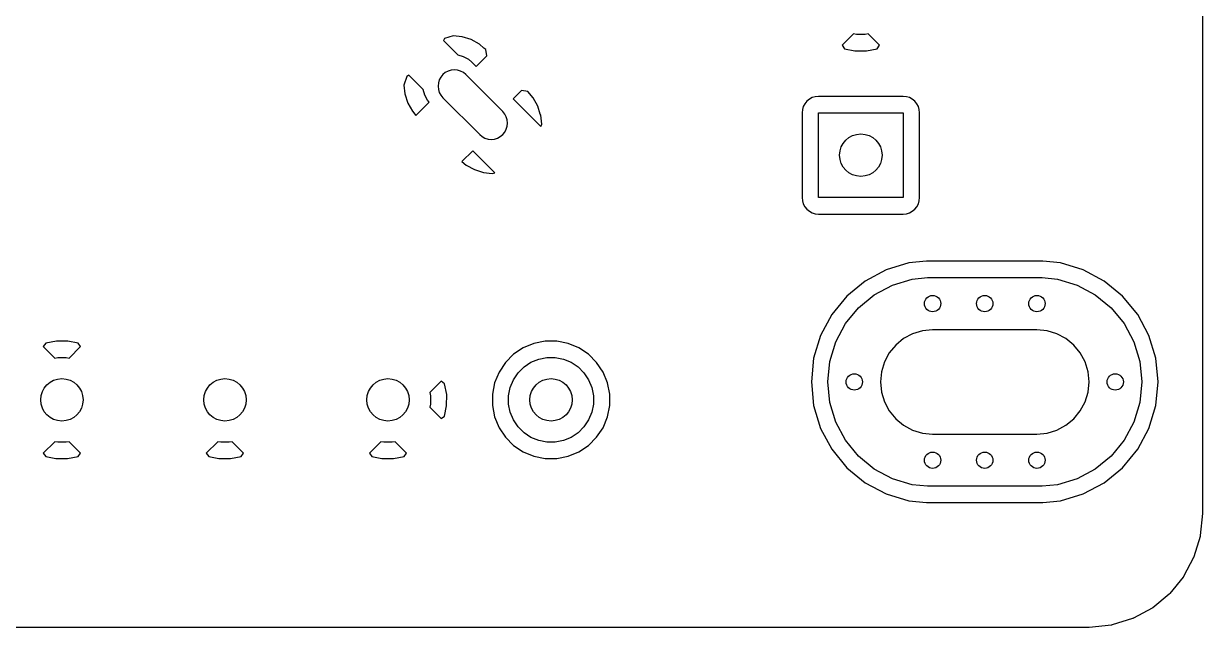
# Model space of a CAD drawing. Extents: x 1.67 to 6.2, y -5.98 to -1.89.
# Drawn here: x 4.777 to 6.2, y -5.983 to -5.255 of the extents above; entities that cross this region are included whole.
import ezdxf

# ---------------------------------------------------------------- set-up
doc = ezdxf.new("R2010")
doc.units = 0
doc.header["$MEASUREMENT"] = 0
doc.layers.add('BLACK', color=7, linetype='CONTINUOUS')

msp = doc.modelspace()

# ---------------------------------------------------------------- linework, layer by layer
at = {"layer": 'BLACK', "linetype": 'CONTINUOUS'}
for p, q in [((6.1998, -2.02784), (6.1998, -5.84521)), ((5.28491, -5.27261), (5.28347, -5.27517)), ((5.28347, -5.27517), (5.30067, -5.29238)), ((5.29532, -5.26917), (5.28491, -5.27261)), ((5.30607, -5.2704), (5.29532, -5.26917)), ((5.31693, -5.27388), (5.30607, -5.2704)), ((5.32691, -5.27941), (5.31693, -5.27388)), ((5.33238, -5.28403), (5.32691, -5.27941)), ((5.77871, -5.26699), (5.7649, -5.2808)), ((5.78236, -5.26772), (5.77871, -5.26699)), ((5.79244, -5.26772), (5.78236, -5.26772)), ((5.7961, -5.26699), (5.79244, -5.26772)), ((5.80991, -5.2808), (5.7961, -5.26699)), ((5.30067, -5.29238), (5.30079, -5.29239)), ((5.30079, -5.29239), (5.30747, -5.29441)), ((5.32307, -5.30643), (5.33588, -5.29362)), ((5.33461, -5.28592), (5.33238, -5.28403)), ((5.33588, -5.29362), (5.33461, -5.28592)), ((5.7649, -5.2808), (5.76782, -5.28487)), ((5.76782, -5.28487), (5.78008, -5.28737)), ((5.78008, -5.28737), (5.79404, -5.28743)), ((5.79404, -5.28743), (5.80694, -5.28493)), ((5.80694, -5.28493), (5.80991, -5.2808)), ((5.30747, -5.29441), (5.31362, -5.2977)), ((5.31362, -5.2977), (5.31767, -5.30102)), ((5.31767, -5.30102), (5.32307, -5.30643)), ((5.23915, -5.31837), (5.23571, -5.32879)), ((5.24171, -5.31693), (5.23915, -5.31837)), ((5.25891, -5.33413), (5.24171, -5.31693)), ((5.27844, -5.32256), (5.27732, -5.32625)), ((5.28026, -5.31915), (5.27844, -5.32256)), ((5.28271, -5.31617), (5.28026, -5.31915)), ((5.28569, -5.31372), (5.28271, -5.31617)), ((5.28909, -5.3119), (5.28569, -5.31372)), ((5.29279, -5.31078), (5.28909, -5.3119)), ((5.29663, -5.31041), (5.29279, -5.31078)), ((5.30047, -5.31078), (5.29663, -5.31041)), ((5.30416, -5.3119), (5.30047, -5.31078)), ((5.30756, -5.31372), (5.30416, -5.3119)), ((5.31055, -5.31617), (5.30756, -5.31372)), ((5.35509, -5.36071), (5.31055, -5.31617)), ((5.23571, -5.32879), (5.23693, -5.33953)), ((5.25892, -5.33425), (5.25891, -5.33413)), ((5.26095, -5.34093), (5.25892, -5.33425)), ((5.27732, -5.32625), (5.27694, -5.33009)), ((5.27694, -5.33009), (5.27732, -5.33393)), ((5.27732, -5.33393), (5.27844, -5.33762)), ((5.37764, -5.33538), (5.36762, -5.3454)), ((5.38534, -5.33665), (5.37764, -5.33538)), ((5.39185, -5.34435), (5.38534, -5.33665)), ((5.23693, -5.33953), (5.24041, -5.3504)), ((5.24041, -5.3504), (5.24594, -5.36038)), ((5.25019, -5.36539), (5.26616, -5.34943)), ((5.26424, -5.34709), (5.26095, -5.34093)), ((5.26616, -5.34943), (5.26424, -5.34709)), ((5.27844, -5.33762), (5.28026, -5.34103)), ((5.28026, -5.34103), (5.28271, -5.34401)), ((5.28271, -5.34401), (5.32725, -5.38855)), ((5.36762, -5.3454), (5.40111, -5.3789)), ((5.39738, -5.35433), (5.39185, -5.34435)), ((5.71977, -5.35122), (5.71795, -5.35464)), ((5.72223, -5.34822), (5.71977, -5.35122)), ((5.72523, -5.34576), (5.72223, -5.34822)), ((5.72865, -5.34393), (5.72523, -5.34576)), ((5.73236, -5.3428), (5.72865, -5.34393)), ((5.73646, -5.3424), (5.73236, -5.3428)), ((5.83834, -5.3424), (5.73646, -5.3424)), ((5.84244, -5.3428), (5.83834, -5.3424)), ((5.84615, -5.34393), (5.84244, -5.3428)), ((5.84957, -5.34576), (5.84615, -5.34393)), ((5.85257, -5.34822), (5.84957, -5.34576)), ((5.85503, -5.35122), (5.85257, -5.34822)), ((5.85686, -5.35464), (5.85503, -5.35122)), ((5.24594, -5.36038), (5.25019, -5.36539)), ((5.35754, -5.3637), (5.35509, -5.36071)), ((5.35936, -5.3671), (5.35754, -5.3637)), ((5.40039, -5.3637), (5.39738, -5.35433)), ((5.40086, -5.36519), (5.40039, -5.3637)), ((5.40209, -5.37594), (5.40086, -5.36519)), ((5.71682, -5.35835), (5.71642, -5.36245)), ((5.71642, -5.36245), (5.71642, -5.46433)), ((5.71795, -5.35464), (5.71682, -5.35835)), ((5.73622, -5.46457), (5.73622, -5.3622)), ((5.73622, -5.3622), (5.83858, -5.3622)), ((5.83858, -5.3622), (5.83858, -5.46457)), ((5.85798, -5.35835), (5.85686, -5.35464)), ((5.85839, -5.36245), (5.85798, -5.35835)), ((5.85839, -5.46433), (5.85839, -5.36245)), ((5.36048, -5.37079), (5.35936, -5.3671)), ((5.35936, -5.38217), (5.36048, -5.37847)), ((5.36085, -5.37463), (5.36048, -5.37079)), ((5.36048, -5.37847), (5.36085, -5.37463)), ((5.40111, -5.3789), (5.40209, -5.37594)), ((5.32725, -5.38855), (5.33023, -5.391)), ((5.33023, -5.391), (5.33364, -5.39282)), ((5.33364, -5.39282), (5.33733, -5.39394)), ((5.33733, -5.39394), (5.34117, -5.39432)), ((5.34117, -5.39432), (5.34501, -5.39394)), ((5.34501, -5.39394), (5.3487, -5.39282)), ((5.3487, -5.39282), (5.35211, -5.391)), ((5.35211, -5.391), (5.35509, -5.38855)), ((5.35509, -5.38855), (5.35754, -5.38557)), ((5.35754, -5.38557), (5.35936, -5.38217)), ((5.3189, -5.40804), (5.30587, -5.42107)), ((5.34543, -5.43457), (5.3189, -5.40804)), ((5.30587, -5.42107), (5.31088, -5.42532)), ((5.31088, -5.42532), (5.32086, -5.43085)), ((5.32086, -5.43085), (5.33173, -5.43433)), ((5.33173, -5.43433), (5.34247, -5.43555)), ((5.34247, -5.43555), (5.34543, -5.43457)), ((5.71642, -5.46433), (5.71682, -5.46843)), ((5.83858, -5.46457), (5.73622, -5.46457)), ((5.85798, -5.46843), (5.85839, -5.46433)), ((5.71682, -5.46843), (5.71795, -5.47214)), ((5.71795, -5.47214), (5.71977, -5.47556)), ((5.71977, -5.47556), (5.72223, -5.47855)), ((5.72223, -5.47855), (5.72523, -5.48101)), ((5.84957, -5.48101), (5.85257, -5.47855)), ((5.85257, -5.47855), (5.85503, -5.47556)), ((5.85503, -5.47556), (5.85686, -5.47214)), ((5.85686, -5.47214), (5.85798, -5.46843)), ((5.72523, -5.48101), (5.72865, -5.48284)), ((5.72865, -5.48284), (5.73236, -5.48397)), ((5.73236, -5.48397), (5.73646, -5.48437)), ((5.73646, -5.48437), (5.83834, -5.48437)), ((5.83834, -5.48437), (5.84244, -5.48397)), ((5.84244, -5.48397), (5.84615, -5.48284)), ((5.84615, -5.48284), (5.84957, -5.48101)), ((5.84546, -5.54345), (5.818, -5.55178)), ((5.86686, -5.54134), (5.84546, -5.54345)), ((6.00716, -5.54134), (5.86686, -5.54134)), ((6.02856, -5.54345), (6.00716, -5.54134)), ((6.05601, -5.55178), (6.02856, -5.54345)), ((5.818, -5.55178), (5.79269, -5.5653)), ((5.82557, -5.57005), (5.84932, -5.56285)), ((5.84932, -5.56285), (5.86783, -5.56102)), ((5.86783, -5.56102), (6.00619, -5.56102)), ((6.00619, -5.56102), (6.0247, -5.56285)), ((6.0247, -5.56285), (6.04845, -5.57005)), ((6.08132, -5.5653), (6.05601, -5.55178)), ((5.79269, -5.5653), (5.77051, -5.58351)), ((5.80368, -5.58175), (5.82557, -5.57005)), ((6.04845, -5.57005), (6.07033, -5.58175)), ((6.1035, -5.58351), (6.08132, -5.5653)), ((5.77051, -5.58351), (5.75231, -5.60569)), ((5.7845, -5.59749), (5.80368, -5.58175)), ((6.07033, -5.58175), (6.08952, -5.59749)), ((6.12171, -5.60569), (6.1035, -5.58351)), ((5.75231, -5.60569), (5.73878, -5.63099)), ((5.76876, -5.61668), (5.7845, -5.59749)), ((6.08952, -5.59749), (6.10526, -5.61668)), ((6.13523, -5.63099), (6.12171, -5.60569)), ((5.75706, -5.63856), (5.76876, -5.61668)), ((6.10526, -5.61668), (6.11696, -5.63856)), ((5.73878, -5.63099), (5.73045, -5.65845)), ((5.83902, -5.63463), (5.82947, -5.64247)), ((5.84991, -5.62881), (5.83902, -5.63463)), ((5.86173, -5.62523), (5.84991, -5.62881)), ((5.87402, -5.62402), (5.86173, -5.62523)), ((6, -5.62402), (5.87402, -5.62402)), ((6.01229, -5.62523), (6, -5.62402)), ((6.02411, -5.62881), (6.01229, -5.62523)), ((6.035, -5.63463), (6.02411, -5.62881)), ((6.04454, -5.64247), (6.035, -5.63463)), ((6.14356, -5.65845), (6.13523, -5.63099)), ((4.8033, -5.64026), (4.80033, -5.6444)), ((4.80033, -5.6444), (4.81414, -5.65821)), ((4.81619, -5.63776), (4.8033, -5.64026)), ((4.83015, -5.63783), (4.81619, -5.63776)), ((4.84242, -5.64033), (4.83015, -5.63783)), ((4.83153, -5.65821), (4.84534, -5.6444)), ((4.84534, -5.6444), (4.84242, -5.64033)), ((5.37982, -5.64586), (5.36821, -5.65362)), ((5.39271, -5.64052), (5.37982, -5.64586)), ((5.40641, -5.6378), (5.39271, -5.64052)), ((5.42037, -5.6378), (5.40641, -5.6378)), ((5.43406, -5.64052), (5.42037, -5.6378)), ((5.44695, -5.64586), (5.43406, -5.64052)), ((5.45856, -5.65362), (5.44695, -5.64586)), ((5.74985, -5.66231), (5.75706, -5.63856)), ((5.82947, -5.64247), (5.82164, -5.65201)), ((6.05238, -5.65201), (6.04454, -5.64247)), ((6.11696, -5.63856), (6.12416, -5.66231)), ((4.81414, -5.65821), (4.81779, -5.65748)), ((4.81779, -5.65748), (4.82788, -5.65748)), ((4.82788, -5.65748), (4.83153, -5.65821)), ((5.35834, -5.66349), (5.35059, -5.67509)), ((5.36821, -5.65362), (5.35834, -5.66349)), ((5.38076, -5.66891), (5.38914, -5.66331)), ((5.38914, -5.66331), (5.39846, -5.65945)), ((5.39846, -5.65945), (5.40834, -5.65748)), ((5.40834, -5.65748), (5.41843, -5.65748)), ((5.41843, -5.65748), (5.42831, -5.65945)), ((5.42831, -5.65945), (5.43763, -5.66331)), ((5.43763, -5.66331), (5.44601, -5.66891)), ((5.46843, -5.66349), (5.45856, -5.65362)), ((5.47619, -5.67509), (5.46843, -5.66349)), ((5.73045, -5.65845), (5.72764, -5.68701)), ((5.74742, -5.68701), (5.74985, -5.66231)), ((5.81582, -5.6629), (5.81223, -5.67472)), ((5.82164, -5.65201), (5.81582, -5.6629)), ((6.0582, -5.6629), (6.05238, -5.65201)), ((6.06178, -5.67472), (6.0582, -5.6629)), ((6.12416, -5.66231), (6.12659, -5.68701)), ((6.14637, -5.68701), (6.14356, -5.65845)), ((5.35059, -5.67509), (5.34524, -5.68799)), ((5.36803, -5.68442), (5.37363, -5.67604)), ((5.37363, -5.67604), (5.38076, -5.66891)), ((5.44601, -5.66891), (5.45314, -5.67604)), ((5.45314, -5.67604), (5.45874, -5.68442)), ((5.48153, -5.68799), (5.47619, -5.67509)), ((5.81223, -5.67472), (5.81102, -5.68701)), ((6.06299, -5.68701), (6.06178, -5.67472)), ((5.2808, -5.68616), (5.26699, -5.69997)), ((5.28493, -5.68913), (5.2808, -5.68616)), ((5.28743, -5.70202), (5.28493, -5.68913)), ((5.34524, -5.68799), (5.34252, -5.70168)), ((5.36417, -5.69373), (5.36803, -5.68442)), ((5.45874, -5.68442), (5.4626, -5.69373)), ((5.48425, -5.70168), (5.48153, -5.68799)), ((5.72764, -5.68701), (5.73045, -5.71556)), ((5.74985, -5.71171), (5.74742, -5.68701)), ((5.81102, -5.68701), (5.81223, -5.6993)), ((6.06178, -5.6993), (6.06299, -5.68701)), ((6.12659, -5.68701), (6.12416, -5.71171)), ((6.14356, -5.71556), (6.14637, -5.68701)), ((5.26699, -5.69997), (5.26772, -5.70362)), ((5.26772, -5.70362), (5.26772, -5.7137)), ((5.28737, -5.71598), (5.28743, -5.70202)), ((5.34252, -5.70168), (5.34252, -5.71564)), ((5.3622, -5.70362), (5.36417, -5.69373)), ((5.3622, -5.7137), (5.3622, -5.70362)), ((5.4626, -5.69373), (5.46457, -5.70362)), ((5.46457, -5.70362), (5.46457, -5.7137)), ((5.48425, -5.71564), (5.48425, -5.70168)), ((5.81223, -5.6993), (5.81582, -5.71111)), ((6.0582, -5.71111), (6.06178, -5.6993)), ((5.26772, -5.7137), (5.26699, -5.71736)), ((5.26699, -5.71736), (5.2808, -5.73117)), ((5.28487, -5.72824), (5.28737, -5.71598)), ((5.34252, -5.71564), (5.34524, -5.72933)), ((5.36417, -5.72359), (5.3622, -5.7137)), ((5.46457, -5.7137), (5.4626, -5.72359)), ((5.48153, -5.72933), (5.48425, -5.71564)), ((5.73045, -5.71556), (5.73878, -5.74302)), ((5.75706, -5.73545), (5.74985, -5.71171)), ((5.81582, -5.71111), (5.82164, -5.722)), ((6.05238, -5.722), (6.0582, -5.71111)), ((6.12416, -5.71171), (6.11696, -5.73545)), ((6.13523, -5.74302), (6.14356, -5.71556)), ((5.2808, -5.73117), (5.28487, -5.72824)), ((5.34524, -5.72933), (5.35059, -5.74223)), ((5.36803, -5.7329), (5.36417, -5.72359)), ((5.37363, -5.74129), (5.36803, -5.7329)), ((5.45874, -5.7329), (5.45314, -5.74129)), ((5.4626, -5.72359), (5.45874, -5.7329)), ((5.47619, -5.74223), (5.48153, -5.72933)), ((5.76876, -5.75734), (5.75706, -5.73545)), ((5.82164, -5.722), (5.82947, -5.73155)), ((5.82947, -5.73155), (5.83902, -5.73938)), ((6.035, -5.73938), (6.04454, -5.73155)), ((6.04454, -5.73155), (6.05238, -5.722)), ((6.11696, -5.73545), (6.10526, -5.75734)), ((5.35059, -5.74223), (5.35834, -5.75384)), ((5.38076, -5.74842), (5.37363, -5.74129)), ((5.38914, -5.75402), (5.38076, -5.74842)), ((5.44601, -5.74842), (5.43763, -5.75402)), ((5.45314, -5.74129), (5.44601, -5.74842)), ((5.46843, -5.75384), (5.47619, -5.74223)), ((5.73878, -5.74302), (5.75231, -5.76833)), ((5.83902, -5.73938), (5.84991, -5.7452)), ((5.84991, -5.7452), (5.86173, -5.74879)), ((5.86173, -5.74879), (5.87402, -5.75)), ((6, -5.75), (6.01229, -5.74879)), ((6.01229, -5.74879), (6.02411, -5.7452)), ((6.02411, -5.7452), (6.035, -5.73938)), ((6.12171, -5.76833), (6.13523, -5.74302)), ((4.81414, -5.75912), (4.80033, -5.77292)), ((4.81779, -5.75984), (4.81414, -5.75912)), ((4.82788, -5.75984), (4.81779, -5.75984)), ((4.83153, -5.75912), (4.82788, -5.75984)), ((4.84534, -5.77292), (4.83153, -5.75912)), ((5.01099, -5.75912), (4.99718, -5.77292)), ((5.01464, -5.75984), (5.01099, -5.75912)), ((5.02473, -5.75984), (5.01464, -5.75984)), ((5.02838, -5.75912), (5.02473, -5.75984)), ((5.04219, -5.77292), (5.02838, -5.75912)), ((5.20784, -5.75912), (5.19403, -5.77292)), ((5.21149, -5.75984), (5.20784, -5.75912)), ((5.22158, -5.75984), (5.21149, -5.75984)), ((5.22523, -5.75912), (5.22158, -5.75984)), ((5.23904, -5.77292), (5.22523, -5.75912)), ((5.35834, -5.75384), (5.36821, -5.76371)), ((5.36821, -5.76371), (5.37982, -5.77146)), ((5.39846, -5.75788), (5.38914, -5.75402)), ((5.40834, -5.75984), (5.39846, -5.75788)), ((5.41843, -5.75984), (5.40834, -5.75984)), ((5.42831, -5.75788), (5.41843, -5.75984)), ((5.43763, -5.75402), (5.42831, -5.75788)), ((5.44695, -5.77146), (5.45856, -5.76371)), ((5.45856, -5.76371), (5.46843, -5.75384)), ((5.7845, -5.77652), (5.76876, -5.75734)), ((5.87402, -5.75), (6, -5.75)), ((6.10526, -5.75734), (6.08952, -5.77652)), ((4.80033, -5.77292), (4.80325, -5.77699)), ((4.80325, -5.77699), (4.81552, -5.77949)), ((4.82948, -5.77956), (4.84237, -5.77706)), ((4.84237, -5.77706), (4.84534, -5.77292)), ((4.99718, -5.77292), (5.0001, -5.77699)), ((5.0001, -5.77699), (5.01237, -5.77949)), ((5.02633, -5.77956), (5.03922, -5.77706)), ((5.03922, -5.77706), (5.04219, -5.77292)), ((5.19403, -5.77292), (5.19695, -5.77699)), ((5.19695, -5.77699), (5.20922, -5.77949)), ((5.22318, -5.77956), (5.23607, -5.77706)), ((5.23607, -5.77706), (5.23904, -5.77292)), ((5.37982, -5.77146), (5.39271, -5.7768)), ((5.39271, -5.7768), (5.40641, -5.77953)), ((5.42037, -5.77953), (5.43406, -5.7768)), ((5.43406, -5.7768), (5.44695, -5.77146)), ((5.75231, -5.76833), (5.77051, -5.79051)), ((5.80368, -5.79227), (5.7845, -5.77652)), ((6.08952, -5.77652), (6.07033, -5.79227)), ((6.1035, -5.79051), (6.12171, -5.76833)), ((4.81552, -5.77949), (4.82948, -5.77956)), ((5.01237, -5.77949), (5.02633, -5.77956)), ((5.20922, -5.77949), (5.22318, -5.77956)), ((5.40641, -5.77953), (5.42037, -5.77953)), ((5.77051, -5.79051), (5.79269, -5.80871)), ((5.82557, -5.80397), (5.80368, -5.79227)), ((6.07033, -5.79227), (6.04845, -5.80397)), ((6.08132, -5.80871), (6.1035, -5.79051)), ((5.84932, -5.81117), (5.82557, -5.80397)), ((6.04845, -5.80397), (6.0247, -5.81117)), ((5.79269, -5.80871), (5.818, -5.82224)), ((5.86783, -5.81299), (5.84932, -5.81117)), ((6.00619, -5.81299), (5.86783, -5.81299)), ((6.0247, -5.81117), (6.00619, -5.81299)), ((6.05601, -5.82224), (6.08132, -5.80871)), ((5.818, -5.82224), (5.84546, -5.83057)), ((5.84546, -5.83057), (5.86686, -5.83268)), ((5.86686, -5.83268), (6.00716, -5.83268)), ((6.00716, -5.83268), (6.02856, -5.83057)), ((6.02856, -5.83057), (6.05601, -5.82224)), ((6.19978, -5.84569), (6.19715, -5.87253)), ((6.1998, -5.84527), (6.19978, -5.84548)), ((6.19978, -5.84548), (6.19978, -5.84569)), ((6.1998, -5.84521), (6.1998, -5.84527)), ((6.19696, -5.87347), (6.18953, -5.89809)), ((6.19705, -5.87303), (6.19696, -5.87347)), ((6.19714, -5.8726), (6.19705, -5.87303)), ((6.19715, -5.87253), (6.19714, -5.8726)), ((6.18916, -5.89898), (6.17709, -5.92169)), ((6.18933, -5.89857), (6.18916, -5.89898)), ((6.18951, -5.89816), (6.18933, -5.89857)), ((6.18953, -5.89809), (6.18951, -5.89816)), ((6.17656, -5.92249), (6.1603, -5.94241)), ((6.1768, -5.92211), (6.17656, -5.92249)), ((6.17706, -5.92175), (6.1768, -5.92211)), ((6.17709, -5.92169), (6.17706, -5.92175)), ((6.15963, -5.9431), (6.13981, -5.95949)), ((6.15994, -5.94278), (6.15963, -5.9431)), ((6.16026, -5.94247), (6.15994, -5.94278)), ((6.1603, -5.94241), (6.16026, -5.94247)), ((6.13902, -5.96003), (6.11639, -5.97226)), ((6.13939, -5.95978), (6.13902, -5.96003)), ((6.13976, -5.95953), (6.13939, -5.95978)), ((6.13981, -5.95949), (6.13976, -5.95953)), ((6.11551, -5.97263), (6.09094, -5.98023)), ((6.11592, -5.97246), (6.11551, -5.97263)), ((6.11633, -5.97229), (6.11592, -5.97246)), ((6.11639, -5.97226), (6.11633, -5.97229)), ((6.06271, -5.98327), (1.81228, -5.98327)), ((6.06294, -5.98325), (6.06271, -5.98327)), ((6.06316, -5.98325), (6.06294, -5.98325)), ((6.06323, -5.98324), (6.06316, -5.98325)), ((6.09, -5.98043), (6.06323, -5.98324)), ((6.09044, -5.98034), (6.09, -5.98043)), ((6.09088, -5.98025), (6.09044, -5.98034)), ((6.09094, -5.98023), (6.09088, -5.98025))]:
    msp.add_line(p, q, dxfattribs=at)
at = {"layer": 'BLACK'}
for centre, radius in [((5.7874, -5.41339), 0.02559), ((5.87402, -5.59252), 0.00984), ((5.93701, -5.59252), 0.00984), ((6, -5.59252), 0.00984), ((5.77953, -5.68701), 0.00984), ((6.09449, -5.68701), 0.00984), ((4.82283, -5.70866), 0.02559), ((5.01969, -5.70866), 0.02559), ((5.21654, -5.70866), 0.02559), ((5.41339, -5.70866), 0.02559), ((5.87402, -5.7815), 0.00984), ((5.93701, -5.7815), 0.00984), ((6, -5.7815), 0.00984)]:
    msp.add_circle(centre, radius, dxfattribs=at)

doc.saveas('drawing.dxf')
